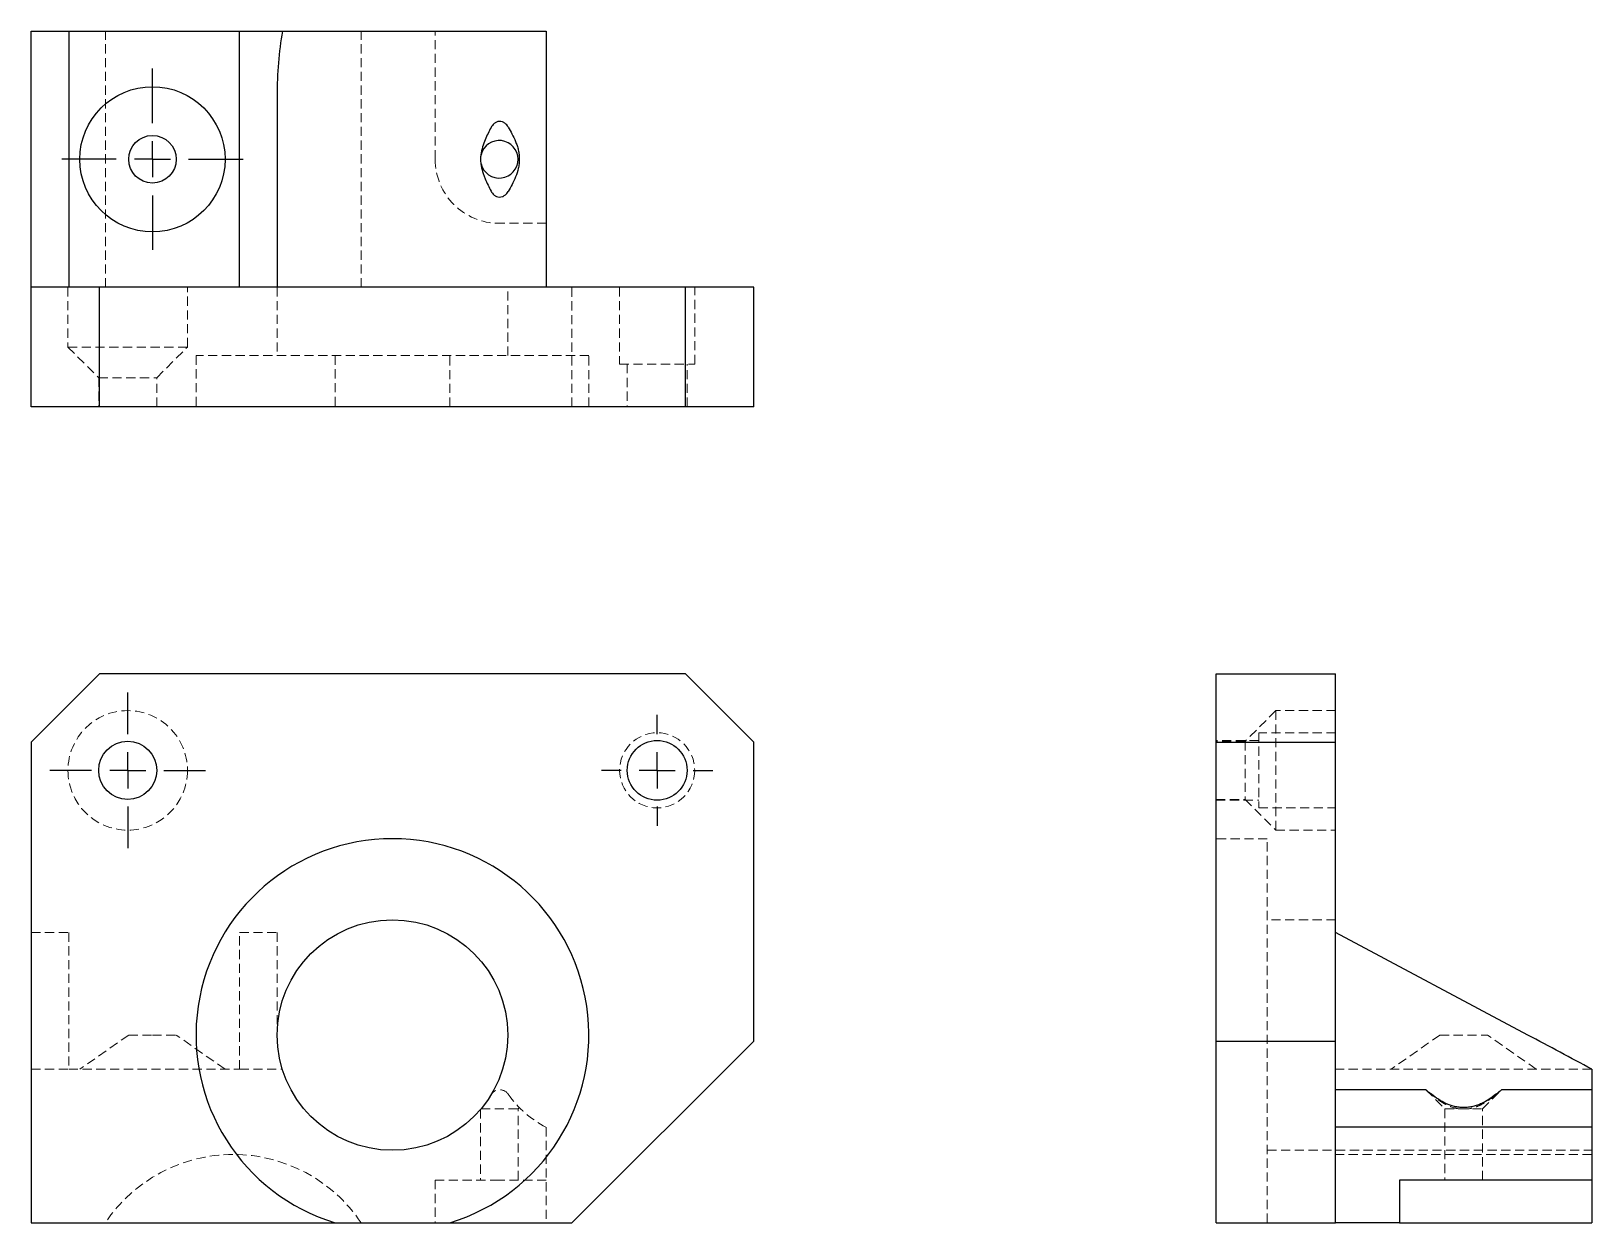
# Model space of a CAD drawing. Header units: millimetres. Extents: x 33 to 249, y 19 to 184.
import ezdxf

# ---------------------------------------------------------------- set-up
doc = ezdxf.new("R2010")
doc.units = ezdxf.units.MM
doc.linetypes.add('HIDDEN', pattern=[1.905, 1.27, -0.635])
doc.layers.add('10', color=7, linetype='Continuous')

# ---------------------------------------------------------------- blocks, each defined once
blk = doc.blocks.new('SW_CENTERMARKSYMBOL_0')
at = {"layer": '10', "color": 0}
for p, q in [((0, 5), (0, 10.77)), ((0, 0), (0, 2.5)), ((-5, 0), (-10.77, 0)), ((0, 0), (-2.5, 0)), ((0, 0), (0, -2.5)), ((0, 0), (2.5, 0)), ((5, 0), (10.77, 0)), ((0, -5), (0, -10.77))]:
    blk.add_line(p, q, dxfattribs=at)
blk = doc.blocks.new('SW_CENTERMARKSYMBOL_1')
at = {"layer": '10', "color": 0}
for p, q in [((0, 5), (0, 7.7)), ((0, 0), (0, 2.5)), ((-5, 0), (-7.7, 0)), ((0, 0), (-2.5, 0)), ((0, 0), (0, -2.5)), ((0, 0), (2.5, 0)), ((5, 0), (7.7, 0)), ((0, -5), (0, -7.7))]:
    blk.add_line(p, q, dxfattribs=at)
blk = doc.blocks.new('SW_CENTERMARKSYMBOL_2')
at = {"layer": '10', "color": 0}
for p, q in [((0, 5), (0, 12.55)), ((0, 0), (0, 2.5)), ((-5, 0), (-12.55, 0)), ((0, 0), (-2.5, 0)), ((0, 0), (0, -2.5)), ((0, 0), (2.5, 0)), ((5, 0), (12.55, 0)), ((0, -5), (0, -12.55))]:
    blk.add_line(p, q, dxfattribs=at)

msp = doc.modelspace()

# ---------------------------------------------------------------- linework, layer by layer
at = {"color": 7, "linetype": 'Continuous', "lineweight": 25}
for p, q in [((33, 184), (38.2, 184)), ((33, 148.54), (33, 184)), ((38.2, 184), (38.2, 148.54)), ((38.2, 184), (61.84, 184)), ((61.84, 184), (67.76, 184)), ((61.84, 148.54), (61.84, 184)), ((67.76, 184), (96.65, 184)), ((96.65, 184), (99.02, 184)), ((99.02, 184), (104.28, 184)), ((104.28, 184), (104.28, 148.54)), ((67.04, 175.14), (67.04, 148.54)), ((33, 132), (33, 148.54)), ((42.46, 148.54), (33, 148.54)), ((42.46, 132), (42.46, 148.54)), ((123.54, 148.54), (42.46, 148.54)), ((123.54, 132), (123.54, 148.54)), ((133, 148.54), (123.54, 148.54)), ((133, 132), (133, 148.54)), ((42.46, 132), (33, 132)), ((123.54, 132), (42.46, 132)), ((133, 132), (123.54, 132)), ((42.46, 95), (33, 85.55)), ((123.54, 95), (42.46, 95)), ((133, 85.55), (123.54, 95)), ((197, 85.55), (197, 95)), ((197, 95), (213.54, 95)), ((213.54, 85.55), (213.54, 95)), ((33, 85.55), (33, 19)), ((133, 44.17), (133, 85.55)), ((197, 85.55), (213.54, 85.55)), ((197, 44.17), (197, 85.55)), ((213.54, 44.17), (213.54, 85.55)), ((240.14, 45), (213.54, 59.19)), ((107.82, 19), (133, 44.17)), ((197, 44.17), (213.54, 44.17)), ((197, 19), (197, 44.17)), ((213.54, 19), (213.54, 44.17)), ((249, 40.27), (249, 37.41)), ((226.05, 37.41), (213.54, 37.41)), ((249, 37.41), (236.5, 37.41)), ((249, 37.41), (249, 36.81)), ((249, 36.81), (249, 32.24)), ((249, 32.24), (213.54, 32.24)), ((249, 32.24), (249, 24.91)), ((249, 24.91), (222.41, 24.91)), ((222.41, 24.91), (222.41, 19)), ((249, 24.91), (249, 19)), ((33, 19), (75.07, 19)), ((75.07, 19), (90.93, 19)), ((90.93, 19), (107.82, 19)), ((197, 19), (213.54, 19)), ((222.41, 19), (213.54, 19)), ((222.41, 19), (231.27, 19)), ((231.27, 19), (249, 19))]:
    msp.add_line(p, q, dxfattribs=at)
at = {"color": 7, "linetype": 'HIDDEN', "lineweight": 18}
for p, q in [((43.26, 148.54), (43.26, 184)), ((78.65, 148.54), (78.65, 184)), ((88.91, 166.27), (88.91, 184)), ((104.28, 157.41), (97.78, 157.41)), ((38.08, 148.54), (38.08, 140.27)), ((54.63, 140.27), (54.63, 148.54)), ((67.04, 148.54), (67.04, 139.09)), ((98.96, 139.09), (98.96, 148.54)), ((107.82, 132), (107.82, 148.54)), ((114.44, 148.54), (114.44, 137.91)), ((124.84, 137.91), (124.84, 148.54)), ((38.08, 140.27), (54.63, 140.27)), ((38.08, 140.27), (42.34, 136.01)), ((50.38, 136.01), (54.63, 140.27)), ((110.19, 139.09), (55.81, 139.09)), ((55.81, 139.09), (55.81, 132)), ((75.07, 139.09), (75.07, 132)), ((90.93, 132), (90.93, 139.09)), ((110.19, 132), (110.19, 139.09)), ((114.44, 137.91), (124.84, 137.91)), ((115.51, 137.91), (115.51, 132)), ((123.78, 132), (123.78, 137.91)), ((42.34, 136.01), (50.38, 136.01)), ((42.34, 136.01), (42.34, 132)), ((50.38, 132), (50.38, 136.01)), ((205.27, 89.92), (201.01, 85.66)), ((205.27, 89.92), (205.27, 73.37)), ((213.54, 89.92), (205.27, 89.92)), ((202.91, 86.85), (202.91, 76.44)), ((213.54, 86.85), (202.91, 86.85)), ((202.91, 85.78), (197, 85.78)), ((201.01, 85.66), (197, 85.66)), ((201.01, 85.66), (201.01, 77.63)), ((197, 77.63), (201.01, 77.63)), ((197, 77.51), (202.91, 77.51)), ((201.01, 77.63), (205.27, 73.37)), ((202.91, 76.44), (213.54, 76.44)), ((204.09, 72.19), (197, 72.19)), ((204.09, 19), (204.09, 72.19)), ((205.27, 73.37), (213.54, 73.37)), ((213.54, 60.96), (204.09, 60.96)), ((33, 59.19), (38.2, 59.19)), ((38.2, 59.19), (38.2, 40.27)), ((61.84, 40.27), (61.84, 59.19)), ((61.84, 59.19), (67.04, 59.19)), ((67.04, 59.19), (67.04, 45)), ((46.49, 45), (39.74, 40.27)), ((46.49, 45), (49.78, 45)), ((49.78, 45), (53.08, 45)), ((59.83, 40.27), (53.08, 45)), ((227.98, 45), (221.23, 40.27)), ((227.98, 45), (234.57, 45)), ((241.32, 40.27), (234.57, 45)), ((33, 40.27), (38.2, 40.27)), ((38.2, 40.27), (61.84, 40.27)), ((61.84, 40.27), (67.76, 40.27)), ((249, 40.27), (213.54, 40.27)), ((226.04, 37.41), (228.67, 34.78)), ((233.87, 34.78), (236.51, 37.41)), ((95.17, 34.69), (95.17, 24.91)), ((95.25, 34.78), (100.38, 34.78)), ((100.38, 34.78), (100.56, 34.96)), ((100.38, 24.91), (100.38, 34.78)), ((228.67, 34.78), (233.87, 34.78)), ((228.67, 34.78), (228.67, 24.91)), ((233.87, 24.91), (233.87, 34.78)), ((104.28, 32.24), (104.28, 19)), ((204.09, 29.04), (249, 29.04)), ((249, 28.45), (213.54, 28.45)), ((88.91, 24.91), (88.91, 19)), ((97.78, 24.91), (88.91, 24.91)), ((104.28, 24.91), (97.78, 24.91))]:
    msp.add_line(p, q, dxfattribs=at)
at = {"color": 7, "linetype": 'Continuous', "lineweight": 25}
for centre, radius in [((49.78, 166.27), 10.05), ((49.78, 166.27), 3.29), ((46.36, 81.65), 4.02), ((119.64, 81.65), 4.14), ((83, 45), 15.96)]:
    msp.add_circle(centre, radius, dxfattribs=at)
at = {"color": 7, "linetype": 'HIDDEN', "lineweight": 18}
for centre, radius in [((46.36, 81.65), 8.27), ((119.64, 81.65), 5.2)]:
    msp.add_circle(centre, radius, dxfattribs=at)
at = {"color": 7, "linetype": 'Continuous', "lineweight": 25}
for centre, radius, start, end in [((97.78, 166.27), 2.6, 194.0207, 165.9793), ((83, 45), 27.19, 286.9574, 253.0426)]:
    msp.add_arc(centre, radius, start, end, dxfattribs=at)
at = {"color": 7, "linetype": 'HIDDEN', "lineweight": 18}
for centre, radius, start, end in [((97.78, 166.27), 8.87, 180, 270), ((97.86, 36), 1.42, 34.9327, 148.7803), ((110.75, 45), 14.31, 214.9327, 243.0855), ((60.96, 7.18), 21.28, 33.749, 146.251)]:
    msp.add_arc(centre, radius, start, end, dxfattribs=at)
at = {"color": 7, "linetype": 'Continuous', "lineweight": 25}
for points, knots in [([(67.76, 184), (67.52, 182.58), (67.34, 181.11), (67.1, 178.14), (67.04, 176.63), (67.04, 175.14)], [0, 0, 0, 0, 0.5, 0.5, 1, 1, 1, 1]), ([(96.65, 170.68), (96.51, 170.41), (96.37, 170.14), (96.09, 169.57), (95.95, 169.28), (95.69, 168.66), (95.57, 168.33), (95.37, 167.64), (95.29, 167.28), (95.25, 166.9)], [0, 0, 0, 0, 0.25, 0.25, 0.5, 0.5, 0.75, 0.75, 1, 1, 1, 1]), ([(99.02, 170.73), (98.97, 170.83), (98.9, 170.93), (98.75, 171.11), (98.66, 171.19), (98.46, 171.34), (98.34, 171.4), (98.08, 171.49), (97.94, 171.51), (97.66, 171.5), (97.53, 171.47), (97.28, 171.37), (97.17, 171.3), (96.89, 171.07), (96.75, 170.88), (96.65, 170.68)], [0, 0, 0, 0, 0.125, 0.125, 0.25, 0.25, 0.375, 0.375, 0.5, 0.5, 0.625, 0.625, 0.75, 0.75, 1, 1, 1, 1]), ([(99.02, 170.73), (99.2, 170.42), (99.37, 170.11), (99.72, 169.45), (99.89, 169.11), (100.11, 168.55), (100.18, 168.36), (100.31, 167.97), (100.37, 167.77), (100.46, 167.35), (100.5, 167.14), (100.55, 166.71), (100.57, 166.28), (100.55, 165.85), (100.5, 165.42), (100.46, 165.2), (100.32, 164.59), (100.19, 164.19), (99.89, 163.45), (99.72, 163.11), (99.38, 162.44), (99.2, 162.12), (99.02, 161.82)], [0, 0, 0, 0, 0.125, 0.125, 0.25, 0.25, 0.3125, 0.3125, 0.375, 0.375, 0.4375, 0.4375, 0.5, 0.5625, 0.5625, 0.625, 0.625, 0.75, 0.75, 0.875, 0.875, 1, 1, 1, 1]), ([(95.25, 166.9), (95.2, 166.7), (95.17, 166.49), (95.17, 166.06), (95.2, 165.85), (95.25, 165.64)], [0, 0, 0, 0, 0.5, 0.5, 1, 1, 1, 1]), ([(95.25, 165.64), (95.29, 165.27), (95.37, 164.91), (95.52, 164.39), (95.58, 164.22), (95.7, 163.89), (95.76, 163.73), (95.95, 163.27), (96.09, 162.98), (96.37, 162.41), (96.51, 162.13), (96.65, 161.86)], [0, 0, 0, 0, 0.25, 0.25, 0.375, 0.375, 0.5, 0.5, 0.75, 0.75, 1, 1, 1, 1]), ([(96.65, 161.86), (96.7, 161.76), (96.76, 161.67), (96.9, 161.49), (96.98, 161.4), (97.17, 161.24), (97.28, 161.18), (97.53, 161.08), (97.67, 161.04), (97.94, 161.03), (98.08, 161.06), (98.34, 161.14), (98.45, 161.21), (98.66, 161.36), (98.75, 161.44), (98.9, 161.62), (98.97, 161.72), (99.02, 161.82)], [0, 0, 0, 0, 0.125, 0.125, 0.25, 0.25, 0.375, 0.375, 0.5, 0.5, 0.625, 0.625, 0.75, 0.75, 0.875, 0.875, 1, 1, 1, 1]), ([(249, 40.27), (247.58, 41.04), (246.11, 41.82), (243.14, 43.4), (241.63, 44.21), (240.14, 45)], [0, 0, 0, 0, 0.5, 0.5, 1, 1, 1, 1]), ([(226.05, 37.41), (226.05, 37.41), (226.06, 37.4), (226.2, 37.29), (226.46, 37.09), (226.69, 36.91), (226.82, 36.81)], [0, 0, 0, 0, 0.159036, 0.369559, 0.676867, 1, 1, 1, 1]), ([(235.73, 36.81), (235.42, 36.56), (235.11, 36.32), (234.45, 35.89), (234.11, 35.69), (233.55, 35.44), (233.36, 35.36), (232.97, 35.22), (232.77, 35.16), (232.35, 35.06), (232.14, 35.03), (231.71, 34.97), (231.28, 34.95), (230.85, 34.97), (230.42, 35.02), (230.2, 35.06), (229.59, 35.21), (229.19, 35.35), (228.45, 35.69), (228.11, 35.88), (227.44, 36.32), (227.12, 36.56), (226.82, 36.81)], [0, 0, 0, 0, 0.125, 0.125, 0.25, 0.25, 0.3125, 0.3125, 0.375, 0.375, 0.4375, 0.4375, 0.5, 0.5625, 0.5625, 0.625, 0.625, 0.75, 0.75, 0.875, 0.875, 1, 1, 1, 1]), ([(235.73, 36.81), (235.9, 36.94), (236.16, 37.15), (236.4, 37.34), (236.5, 37.41), (236.5, 37.41), (236.5, 37.41)], [0, 0, 0, 0, 0.448259, 0.693242, 0.899982, 1, 1, 1, 1])]:
    msp.add_open_spline(points, degree=3, knots=knots, dxfattribs=at)
at = {"color": 7, "linetype": 'HIDDEN', "lineweight": 18}
for points, knots in [([(226.86, 36.73), (226.7, 36.87), (226.43, 37.09), (226.17, 37.31), (226.07, 37.39), (226.03, 37.42), (226.04, 37.41), (226.05, 37.41)], [0, 0, 0, 0, 0.418805, 0.659481, 0.859411, 0.950811, 1, 1, 1, 1]), ([(230.64, 34.78), (230.27, 34.83), (229.91, 34.92), (229.39, 35.11), (229.22, 35.18), (228.89, 35.34), (228.73, 35.42), (228.27, 35.68), (227.98, 35.87), (227.41, 36.29), (227.13, 36.5), (226.86, 36.73)], [0, 0, 0, 0, 0.25, 0.25, 0.375, 0.375, 0.5, 0.5, 0.75, 0.75, 1, 1, 1, 1]), ([(235.68, 36.73), (235.41, 36.5), (235.14, 36.28), (234.57, 35.87), (234.28, 35.68), (233.66, 35.33), (233.33, 35.17), (232.64, 34.92), (232.28, 34.83), (231.9, 34.78)], [0, 0, 0, 0, 0.25, 0.25, 0.5, 0.5, 0.75, 0.75, 1, 1, 1, 1]), ([(236.5, 37.41), (236.51, 37.41), (236.52, 37.42), (236.44, 37.35), (236.24, 37.19), (235.97, 36.97), (235.76, 36.79), (235.68, 36.73)], [0, 0, 0, 0, 0.049163, 0.263855, 0.476742, 0.823142, 1, 1, 1, 1]), ([(95.25, 34.78), (95.23, 34.76), (95.19, 34.71), (95.17, 34.68), (95.18, 34.69), (95.18, 34.69)], [0, 0, 0, 0, 0.446965, 0.906598, 1, 1, 1, 1])]:
    msp.add_open_spline(points, degree=3, knots=knots, dxfattribs=at)

# ---------------------------------------------------------------- block references
at = {"layer": '10'}
for name, p in [('SW_CENTERMARKSYMBOL_2', (49.78, 166.27)), ('SW_CENTERMARKSYMBOL_0', (46.36, 81.65)), ('SW_CENTERMARKSYMBOL_1', (119.64, 81.65))]:
    msp.add_blockref(name, p, dxfattribs=at)

doc.saveas('drawing.dxf')
